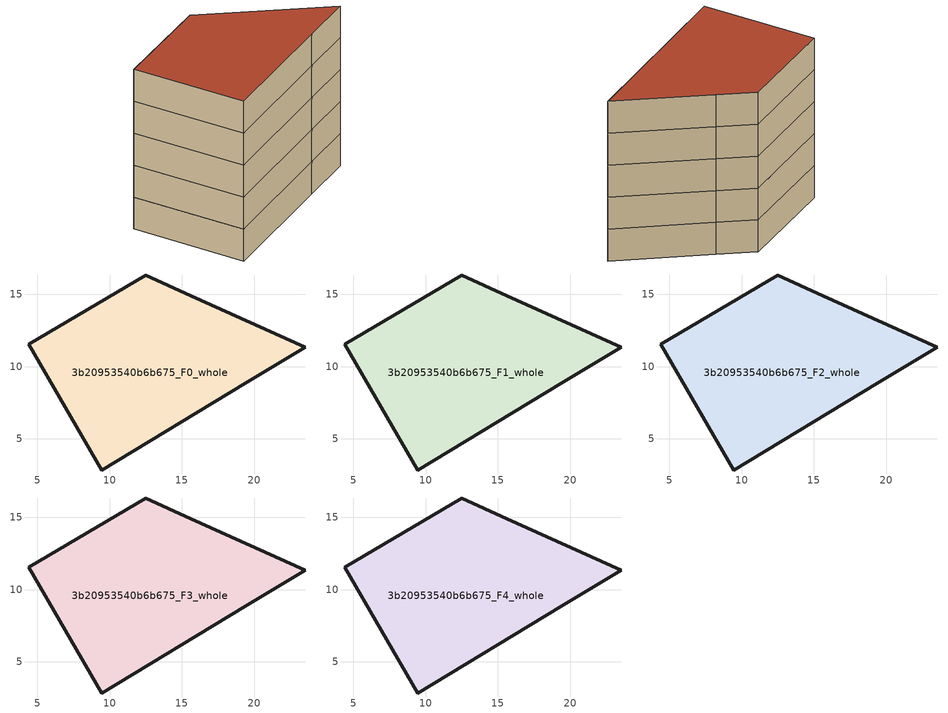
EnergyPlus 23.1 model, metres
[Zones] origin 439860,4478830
3b20953540b6b675_F0_whole
 floor ground (EU_floor_Construction): 23.53,11.34 19.39,8.85 9.45,2.85 4.41,11.56 12.51,16.34 15.62,14.92 z0
 wall outside (EU_wall_Construction): 9.45,2.85 19.39,8.85 23.53,11.34 15.62,14.92 12.51,16.34 4.41,11.56 9.45,2.85 z0:3
3b20953540b6b675_F1_whole
 floor to 3b20953540b6b675_F0_whole (EU_floor_Construction): 23.53,11.34 19.39,8.85 9.45,2.85 4.41,11.56 12.51,16.34 15.62,14.92 z3
 wall outside (EU_wall_Construction): 9.45,2.85 19.39,8.85 23.53,11.34 15.62,14.92 12.51,16.34 4.41,11.56 9.45,2.85 z3:6
3b20953540b6b675_F2_whole
 floor to 3b20953540b6b675_F1_whole (EU_floor_Construction): 23.53,11.34 19.39,8.85 9.45,2.85 4.41,11.56 12.51,16.34 15.62,14.92 z6
 wall outside (EU_wall_Construction): 9.45,2.85 19.39,8.85 23.53,11.34 15.62,14.92 12.51,16.34 4.41,11.56 9.45,2.85 z6:9
3b20953540b6b675_F3_whole
 floor to 3b20953540b6b675_F2_whole (EU_floor_Construction): 23.53,11.34 19.39,8.85 9.45,2.85 4.41,11.56 12.51,16.34 15.62,14.92 z9
 wall outside (EU_wall_Construction): 9.45,2.85 19.39,8.85 23.53,11.34 15.62,14.92 12.51,16.34 4.41,11.56 9.45,2.85 z9:12
3b20953540b6b675_F4_whole
 floor to 3b20953540b6b675_F3_whole (EU_floor_Construction): 23.53,11.34 19.39,8.85 9.45,2.85 4.41,11.56 12.51,16.34 15.62,14.92 z12
 wall outside (EU_wall_Construction): 9.45,2.85 19.39,8.85 23.53,11.34 15.62,14.92 12.51,16.34 4.41,11.56 9.45,2.85 z12:15
 roof outside (EU_roof_Construction): 19.39,8.85 23.53,11.34 15.62,14.92 12.51,16.34 4.41,11.56 9.45,2.85 z15
[Building]
EU S2 Campaign: North Axis=0; Terrain=City; Solar Distribution=FullExterior
[Site:Location]
Madrid: Latitude=40.5; Longitude=-3.5; Time Zone=1; Elevation=609
[SizingPeriod:WeatherFileDays]
AnnualSizingPeriod: Begin Month=1; Begin Day of Month=1; End Month=12; End Day of Month=31; Day of Week for Start Day=Monday; Use Weather File Daylight Saving Period=No; Use Weather File Rain and Snow Indicators=No
[MATERIAL]
EU_InternalMass_Material: Roughness=MediumRough; Thickness=0.1; Conductivity=1; Density=1800; Specific Heat=900; Thermal Absorptance=0.9; Solar Absorptance=0.7; Visible Absorptance=0.7
[MATERIAL:NOMASS] Roughness=MediumRough; Thermal Absorptance=0.9; Solar Absorptance=0.7; Visible Absorptance=0.7
Name | Thermal Resistance
EU_wall_NoMass | 0.609216
EU_roof_NoMass | 0.513268
EU_floor_NoMass | 0.568163
[CONSTRUCTION]
EU_wall_Construction: EU_wall_NoMass
EU_roof_Construction: EU_roof_NoMass
EU_floor_Construction: EU_floor_NoMass
EU_InternalMass_Construction: EU_InternalMass_Material
[ZONE] Type=1; Multiplier=1; Ceiling Height=autocalculate; Volume=387.544; Floor Area=autocalculate; Part of Total Floor Area=Yes
3b20953540b6b675_F0_whole; 3b20953540b6b675_F1_whole; 3b20953540b6b675_F2_whole; 3b20953540b6b675_F3_whole; 3b20953540b6b675_F4_whole
[INTERNALMASS] Construction=EU_InternalMass_Construction; Surface Area=129.181
Name | Zone or ZoneList
3b20953540b6b675_F0_whole_EU_InternalMass | 3b20953540b6b675_F0_whole
3b20953540b6b675_F1_whole_EU_InternalMass | 3b20953540b6b675_F1_whole
3b20953540b6b675_F2_whole_EU_InternalMass | 3b20953540b6b675_F2_whole
3b20953540b6b675_F3_whole_EU_InternalMass | 3b20953540b6b675_F3_whole
3b20953540b6b675_F4_whole_EU_InternalMass | 3b20953540b6b675_F4_whole
[OTHEREQUIPMENT] Fuel Type=Electricity; Design Level Calculation Method=Watts/Area; Power per Zone Floor Area=1; Fraction Latent=0; Fraction Radiant=0; Fraction Lost=0; Carbon Dioxide Generation Rate=0; EndUse Subcategory=EU_Step8_InternalGains
Name | Zone or ZoneList or Space or SpaceList | Schedule
EU_Step8_InternalGain_3b20953540b6b675_F0_whole_f000 | 3b20953540b6b675_F0_whole | EU_Step8_GainSchedule_3b20953540b6b675_F0_whole_f000
EU_Step8_InternalGain_3b20953540b6b675_F1_whole_f000 | 3b20953540b6b675_F1_whole | EU_Step8_GainSchedule_3b20953540b6b675_F1_whole_f000
EU_Step8_InternalGain_3b20953540b6b675_F2_whole_f000 | 3b20953540b6b675_F2_whole | EU_Step8_GainSchedule_3b20953540b6b675_F2_whole_f000
EU_Step8_InternalGain_3b20953540b6b675_F3_whole_f000 | 3b20953540b6b675_F3_whole | EU_Step8_GainSchedule_3b20953540b6b675_F3_whole_f000
EU_Step8_InternalGain_3b20953540b6b675_F4_whole_f000 | 3b20953540b6b675_F4_whole | EU_Step8_GainSchedule_3b20953540b6b675_F4_whole_f000
[ZONEVENTILATION:DESIGNFLOWRATE] Schedule=EU_AlwaysOn; Design Flow Rate Calculation Method=AirChanges/Hour; Air Changes per Hour=0.752966; Ventilation Type=Natural; Fan Pressure Rise=0; Fan Total Efficiency=1; Constant Term Coefficient=1; Temperature Term Coefficient=0; Velocity Term Coefficient=0; Velocity Squared Term Coefficient=0; Minimum Indoor Temperature=-100; Maximum Indoor Temperature=100; Delta Temperature=-100; Minimum Outdoor Temperature=-100; Maximum Outdoor Temperature=100; Maximum Wind Speed=40
Name | Zone or ZoneList or Space or SpaceList
EU_ConstantAir_3b20953540b6b675_F0_whole | 3b20953540b6b675_F0_whole
EU_ConstantAir_3b20953540b6b675_F1_whole | 3b20953540b6b675_F1_whole
EU_ConstantAir_3b20953540b6b675_F2_whole | 3b20953540b6b675_F2_whole
EU_ConstantAir_3b20953540b6b675_F3_whole | 3b20953540b6b675_F3_whole
EU_ConstantAir_3b20953540b6b675_F4_whole | 3b20953540b6b675_F4_whole
[HVACTEMPLATE:THERMOSTAT] Constant Heating Setpoint=20; Constant Cooling Setpoint=50
EU_HeatOnly_3b20953540b6b675_F0_whole; EU_HeatOnly_3b20953540b6b675_F1_whole; EU_HeatOnly_3b20953540b6b675_F2_whole; EU_HeatOnly_3b20953540b6b675_F3_whole; EU_HeatOnly_3b20953540b6b675_F4_whole
[HVACTEMPLATE:ZONE:IDEALLOADSAIRSYSTEM] System Availability Schedule=EU_AlwaysOn; Maximum Heating Supply Air Temperature=50; Minimum Cooling Supply Air Temperature=13; Maximum Heating Supply Air Humidity Ratio=0.0156; Minimum Cooling Supply Air Humidity Ratio=0.0077; Heating Limit=NoLimit; Cooling Limit=NoLimit; Heating Availability Schedule=EU_AlwaysOn; Cooling Availability Schedule=EU_CoolingOff; Dehumidification Control Type=ConstantSensibleHeatRatio; Cooling Sensible Heat Ratio=0.7; Dehumidification Setpoint=60; Humidification Control Type=None; Humidification Setpoint=30; Outdoor Air Method=None; Outdoor Air Flow Rate per Person=0.00944; Outdoor Air Flow Rate per Zone Floor Area=0; Outdoor Air Flow Rate per Zone=0; Demand Controlled Ventilation Type=None; Outdoor Air Economizer Type=NoEconomizer; Heat Recovery Type=None; Sensible Heat Recovery Effectiveness=0.7; Latent Heat Recovery Effectiveness=0.65
Name | Template Thermostat
3b20953540b6b675_F0_whole | EU_HeatOnly_3b20953540b6b675_F0_whole
3b20953540b6b675_F1_whole | EU_HeatOnly_3b20953540b6b675_F1_whole
3b20953540b6b675_F2_whole | EU_HeatOnly_3b20953540b6b675_F2_whole
3b20953540b6b675_F3_whole | EU_HeatOnly_3b20953540b6b675_F3_whole
3b20953540b6b675_F4_whole | EU_HeatOnly_3b20953540b6b675_F4_whole
[SIZING:ZONE] Zone Cooling Design Supply Air Temperature Input Method=SupplyAirTemperature; Zone Cooling Design Supply Air Temperature=13; Zone Heating Design Supply Air Temperature Input Method=SupplyAirTemperature; Zone Heating Design Supply Air Temperature=50; Zone Cooling Design Supply Air Humidity Ratio=0.008; Zone Heating Design Supply Air Humidity Ratio=0.008; Cooling Design Air Flow Method=DesignDay; Cooling Design Air Flow Rate=0; Cooling Minimum Air Flow per Zone Floor Area=0.000762; Cooling Minimum Air Flow=0; Cooling Minimum Air Flow Fraction=0.2; Heating Design Air Flow Method=DesignDay; Heating Design Air Flow Rate=0; Heating Maximum Air Flow per Zone Floor Area=0.002032; Heating Maximum Air Flow=0.141576; Heating Maximum Air Flow Fraction=0.3; Account for Dedicated Outdoor Air System=No; Dedicated Outdoor Air System Control Strategy=NeutralSupplyAir; Dedicated Outdoor Air Low Setpoint Temperature for Design=autosize; Dedicated Outdoor Air High Setpoint Temperature for Design=autosize; Zone Load Sizing Method=Sensible Load Only No Latent Load; Zone Latent Cooling Design Supply Air Humidity Ratio Input Method=HumidityRatioDifference; Zone Cooling Design Supply Air Humidity Ratio Difference=0.005; Zone Latent Heating Design Supply Air Humidity Ratio Input Method=HumidityRatioDifference; Zone Humidification Design Supply Air Humidity Ratio Difference=0.005
3b20953540b6b675_F0_whole; 3b20953540b6b675_F1_whole; 3b20953540b6b675_F2_whole; 3b20953540b6b675_F3_whole; 3b20953540b6b675_F4_whole
[SCHEDULE:CONSTANT]
Name | Hourly Value
EU_AlwaysOn | 1
EU_CoolingOff | 0
[SCHEDULE:FILE] Column Number=1; Rows to Skip at Top=0; Number of Hours of Data=8760; Column Separator=Comma; Interpolate to Timestep=No; Minutes per Item=60; Adjust Schedule for Daylight Savings=Yes
Name | File
EU_Step8_GainSchedule_3b20953540b6b675_F0_whole_f000 | C:\Users\o_iseri\Desktop\OpenUBEM\openubem\outputs\eu_evidence\EU-11\ES-MAD-BERRUGUETE\idfs\3b20953540b6b675\3b20953540b6b675_F0_whole_f000_gain.csv
EU_Step8_GainSchedule_3b20953540b6b675_F1_whole_f000 | C:\Users\o_iseri\Desktop\OpenUBEM\openubem\outputs\eu_evidence\EU-11\ES-MAD-BERRUGUETE\idfs\3b20953540b6b675\3b20953540b6b675_F1_whole_f000_gain.csv
EU_Step8_GainSchedule_3b20953540b6b675_F2_whole_f000 | C:\Users\o_iseri\Desktop\OpenUBEM\openubem\outputs\eu_evidence\EU-11\ES-MAD-BERRUGUETE\idfs\3b20953540b6b675\3b20953540b6b675_F2_whole_f000_gain.csv
EU_Step8_GainSchedule_3b20953540b6b675_F3_whole_f000 | C:\Users\o_iseri\Desktop\OpenUBEM\openubem\outputs\eu_evidence\EU-11\ES-MAD-BERRUGUETE\idfs\3b20953540b6b675\3b20953540b6b675_F3_whole_f000_gain.csv
EU_Step8_GainSchedule_3b20953540b6b675_F4_whole_f000 | C:\Users\o_iseri\Desktop\OpenUBEM\openubem\outputs\eu_evidence\EU-11\ES-MAD-BERRUGUETE\idfs\3b20953540b6b675\3b20953540b6b675_F4_whole_f000_gain.csv
